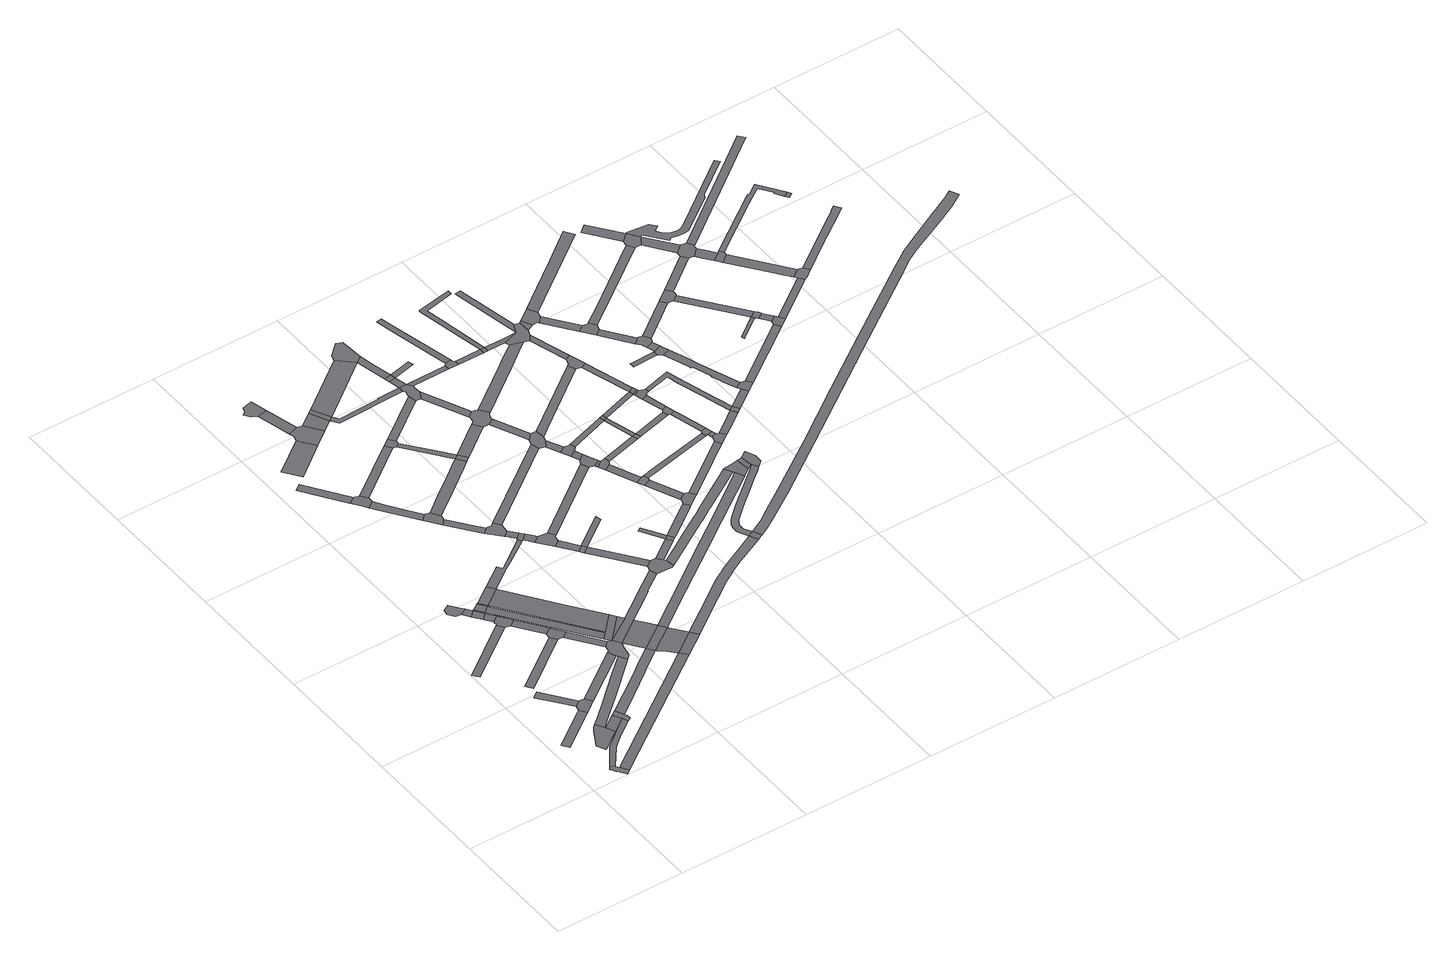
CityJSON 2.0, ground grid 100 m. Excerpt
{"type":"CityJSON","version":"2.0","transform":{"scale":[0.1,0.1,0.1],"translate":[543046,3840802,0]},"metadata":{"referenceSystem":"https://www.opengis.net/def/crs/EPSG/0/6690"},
"CityObjects":{
"road1":{"type":"Road","geometry":[{"type":"MultiSurface","lod":"1","boundaries":[[[0,1,2,3,4,5,6,7]]]}]},
"road2":{"type":"Road","attributes":{"RoadStructureAttribute.sectionType":"1"},"geometry":[{"type":"MultiSurface","lod":"1","boundaries":[[[8,9,10,11,12,13,14]]]}]},
"road3":{"type":"Road","geometry":[{"type":"MultiSurface","lod":"1","boundaries":[[[15,16,17,18,19,20,21,22,23,24,25,26,27]]]}]},
"road4":{"type":"Road","attributes":{"RoadStructureAttribute.sectionType":"1"},"geometry":[{"type":"MultiSurface","lod":"1","boundaries":[[[28,29,0,7,30,31,32,33]]]}]},
"road5":{"type":"Road","attributes":{"RoadStructureAttribute.sectionType":"1"},"geometry":[{"type":"MultiSurface","lod":"1","boundaries":[[[34,35,36,37,38]]]}]},
"road6":{"type":"Road","attributes":{"RoadStructureAttribute.sectionType":"1"},"geometry":[{"type":"MultiSurface","lod":"1","boundaries":[[[39,24,23,28]]]}]},
"road7":{"type":"Road","geometry":[{"type":"MultiSurface","lod":"1","boundaries":[[[40,41,38,37,8,14,42,43,44,45]]]}]},
"road8":{"type":"Road","attributes":{"RoadStructureAttribute.sectionType":"1"},"geometry":[{"type":"MultiSurface","lod":"1","boundaries":[[[46,47,48,49]]]}]},
"road9":{"type":"Road","geometry":[{"type":"MultiSurface","lod":"1","boundaries":[[[50,39,28,33,51,52,53]]]}]},
"road10":{"type":"Road","attributes":{"RoadStructureAttribute.sectionType":"1"},"geometry":[{"type":"MultiSurface","lod":"1","boundaries":[[[54,55,56,57]]]}]},
"road11":{"type":"Road","attributes":{"RoadStructureAttribute.sectionType":"1"},"geometry":[{"type":"MultiSurface","lod":"1","boundaries":[[[58,59,60,61,62,15,27,63,64,65,66]]]}]},
"road12":{"type":"Road","geometry":[{"type":"MultiSurface","lod":"1","boundaries":[[[67,68,69,70,71,72,73,74,75,76]]]}]},
"road13":{"type":"Road","attributes":{"RoadStructureAttribute.sectionType":"1"},"geometry":[{"type":"MultiSurface","lod":"1","boundaries":[[[77,6,5,78,79,80]]]}]},
"road14":{"type":"Road","attributes":{"RoadStructureAttribute.sectionType":"1"},"geometry":[{"type":"MultiSurface","lod":"1","boundaries":[[[81,76,75,82,83]]]}]},
"road15":{"type":"Road","geometry":[{"type":"MultiSurface","lod":"1","boundaries":[[[83,82,84,85,86]]]}]},
"road16":{"type":"Road","attributes":{"RoadStructureAttribute.sectionType":"1"},"geometry":[{"type":"MultiSurface","lod":"1","boundaries":[[[87,45,44,88]]]}]},
"road17":{"type":"Road","attributes":{"RoadStructureAttribute.sectionType":"1"},"geometry":[{"type":"MultiSurface","lod":"1","boundaries":[[[89,86,85,90,91]]]}]},
"road18":{"type":"Road","attributes":{"RoadStructureAttribute.sectionType":"1"},"geometry":[{"type":"MultiSurface","lod":"1","boundaries":[[[92,93,94,83,86,95]]]}]},
"road19":{"type":"Road","geometry":[{"type":"MultiSurface","lod":"1","boundaries":[[[91,90,96,97,98,99,46,49,100,101]]]}]},
"road20":{"type":"Road","geometry":[{"type":"MultiSurface","lod":"1","boundaries":[[[102,92,95,103]]]}]},
"road21":{"type":"Road","attributes":{"RoadStructureAttribute.sectionType":"1"},"geometry":[{"type":"MultiSurface","lod":"1","boundaries":[[[104,105,102,103,106,107]]]}]},
"road22":{"type":"Road","attributes":{"RoadStructureAttribute.sectionType":"1"},"geometry":[{"type":"MultiSurface","lod":"1","boundaries":[[[101,100,108,109]]]}]},
"road23":{"type":"Road","attributes":{"RoadStructureAttribute.sectionType":"1"},"geometry":[{"type":"MultiSurface","lod":"1","boundaries":[[[110,111,112,113,114,50,53,115,116,117,118]]]}]},
"road24":{"type":"Road","geometry":[{"type":"MultiSurface","lod":"1","boundaries":[[[109,108,54,57,119,120,121,122]]]}]},
"road25":{"type":"Road","geometry":[{"type":"MultiSurface","lod":"1","boundaries":[[[123,104,107,124]]]}]},
"road26":{"type":"Road","attributes":{"function":"1","RoadStructureAttribute.sectionType":"7"},"geometry":[{"type":"MultiSurface","lod":"1","boundaries":[[[125,126,127,103,95,128,129,130,131]]]}]},
"road27":{"type":"Road","attributes":{"RoadStructureAttribute.sectionType":"1"},"geometry":[{"type":"MultiSurface","lod":"1","boundaries":[[[122,121,132,133]]]}]},
"road28":{"type":"Road","geometry":[{"type":"MultiSurface","lod":"1","boundaries":[[[134,133,132,135,87,88,136,58,66,137,138,139,140,141,142,143,144]]]}]},
"road29":{"type":"Road","attributes":{"function":"1","RoadStructureAttribute.sectionType":"7"},"geometry":[{"type":"MultiSurface","lod":"1","boundaries":[[[145,146,147,148,124,107,149,150]]]}]},
"road30":{"type":"Road","attributes":{"RoadStructureAttribute.sectionType":"1"},"geometry":[{"type":"MultiSurface","lod":"1","boundaries":[[[151,152,153,154]]]}]},
"road31":{"type":"Road","geometry":[{"type":"MultiSurface","lod":"1","boundaries":[[[155,156,154,153,157,158,159,160,161,162,163,164]]]}]},
"road32":{"type":"Road","geometry":[{"type":"MultiSurface","lod":"1","boundaries":[[[165,150,149,131,130,166,167,144,168]]]}]},
"road33":{"type":"Road","geometry":[{"type":"MultiSurface","lod":"1","boundaries":[[[169,168,144,170]]]}]},
"road34":{"type":"Road","attributes":{"RoadStructureAttribute.sectionType":"1"},"geometry":[{"type":"MultiSurface","lod":"1","boundaries":[[[171,172,173,160,159,174,175,176]]]}]},
"road35":{"type":"Road","attributes":{"RoadStructureAttribute.sectionType":"1"},"geometry":[{"type":"MultiSurface","lod":"1","boundaries":[[[177,178,179,180]]]}]},
"road36":{"type":"Road","attributes":{"RoadStructureAttribute.sectionType":"1"},"geometry":[{"type":"MultiSurface","lod":"1","boundaries":[[[181,182,183,123,124,184,185,186,187]]]}]},
"road37":{"type":"Road","attributes":{"function":"1","RoadStructureAttribute.sectionType":"7"},"geometry":[{"type":"MultiSurface","lod":"1","boundaries":[[[188,189,190,191,143,192,193,194,110,195]]]}]},
"road38":{"type":"Road","geometry":[{"type":"MultiSurface","lod":"1","boundaries":[[[195,110,118,196]]]}]},
"road39":{"type":"Road","geometry":[{"type":"MultiSurface","lod":"1","boundaries":[[[197,198,176,175,199,200,201,202,203,204]]]}]},
"road40":{"type":"Road","attributes":{"function":"1","RoadStructureAttribute.sectionType":"7"},"geometry":[{"type":"MultiSurface","lod":"1","boundaries":[[[205,206,207,208,196,118,209,210,211,212,213,77,214]]]}]},
"road41":{"type":"Road","geometry":[{"type":"MultiSurface","lod":"1","boundaries":[[[214,77,80,215]]]}]},
"road42":{"type":"Road","attributes":{"RoadStructureAttribute.sectionType":"1"},"geometry":[{"type":"MultiSurface","lod":"1","boundaries":[[[216,201,200,217,218,219]]]}]},
"road43":{"type":"Road","geometry":[{"type":"MultiSurface","lod":"1","boundaries":[[[220,221,222,223,224,225,226]]]}]},
"road44":{"type":"Road","attributes":{"RoadStructureAttribute.sectionType":"1"},"geometry":[{"type":"MultiSurface","lod":"1","boundaries":[[[227,228,229,230,231,170,144,143,191,232,233,234,235,236,237,238]]]}]},
"road45":{"type":"Road","attributes":{"RoadStructureAttribute.sectionType":"1"},"geometry":[{"type":"MultiSurface","lod":"1","boundaries":[[[226,225,239,240]]]}]},
"road46":{"type":"Road","attributes":{"RoadStructureAttribute.sectionType":"1"},"geometry":[{"type":"MultiSurface","lod":"1","boundaries":[[[241,164,163,242,243,244]]]}]},
"road47":{"type":"Road","geometry":[{"type":"MultiSurface","lod":"1","boundaries":[[[245,246,247,248,219,218,249,250,251]]]}]},
"road48":{"type":"Road","geometry":[{"type":"MultiSurface","lod":"1","boundaries":[[[240,239,252,177,180,253,254]]]}]},
"road49":{"type":"Road","attributes":{"RoadStructureAttribute.sectionType":"1"},"geometry":[{"type":"MultiSurface","lod":"1","boundaries":[[[250,249,255,256,257]]]}]},
"road50":{"type":"Road","geometry":[{"type":"MultiSurface","lod":"1","boundaries":[[[257,256,181,187,258,259]]]}]},
"road51":{"type":"Road","attributes":{"RoadStructureAttribute.sectionType":"1"},"geometry":[{"type":"MultiSurface","lod":"1","boundaries":[[[260,259,258,261,262,263,264]]]}]},
"road52":{"type":"Road","attributes":{"RoadStructureAttribute.sectionType":"1"},"geometry":[{"type":"MultiSurface","lod":"1","boundaries":[[[265,254,253,266]]]}]},
"road53":{"type":"Road","geometry":[{"type":"MultiSurface","lod":"1","boundaries":[[[264,263,267,268,269,270,271,272,273]]]}]},
"road54":{"type":"Road","attributes":{"RoadStructureAttribute.sectionType":"1"},"geometry":[{"type":"MultiSurface","lod":"1","boundaries":[[[274,275,276,277,278,279,204,203,280,281,282,283,284,285]]]}]},
"road55":{"type":"Road","attributes":{"RoadStructureAttribute.sectionType":"1"},"geometry":[{"type":"MultiSurface","lod":"1","boundaries":[[[268,267,286,287,288]]]}]},
"road56":{"type":"Road","geometry":[{"type":"MultiSurface","lod":"1","boundaries":[[[289,265,266,290]]]}]},
"road57":{"type":"Road","geometry":[{"type":"MultiSurface","lod":"1","boundaries":[[[288,287,291,292]]]}]},
"road58":{"type":"Road","geometry":[{"type":"MultiSurface","lod":"1","boundaries":[[[293,241,244,294,295,296,297,298]]]}]},
"road59":{"type":"Road","attributes":{"RoadStructureAttribute.sectionType":"1"},"geometry":[{"type":"MultiSurface","lod":"1","boundaries":[[[292,291,299,300,301,302,303]]]}]},
"road60":{"type":"Road","attributes":{"RoadStructureAttribute.sectionType":"1"},"geometry":[{"type":"MultiSurface","lod":"1","boundaries":[[[304,296,295,305,306,274,307]]]}]},
"road61":{"type":"Road","attributes":{"RoadStructureAttribute.sectionType":"1"},"geometry":[{"type":"MultiSurface","lod":"1","boundaries":[[[308,309,310,311,288,292]]]}]},
"road62":{"type":"Road","geometry":[{"type":"MultiSurface","lod":"1","boundaries":[[[312,313,303,302,314,315,316,227,238,317,318,319,320,321,322]]]}]},
"road63":{"type":"Road","geometry":[{"type":"MultiSurface","lod":"1","boundaries":[[[307,274,285,323]]]}]},
"road64":{"type":"Road","attributes":{"RoadStructureAttribute.sectionType":"1"},"geometry":[{"type":"MultiSurface","lod":"1","boundaries":[[[324,245,251,325]]]}]},
"road65":{"type":"Road","attributes":{"RoadStructureAttribute.sectionType":"1"},"geometry":[{"type":"MultiSurface","lod":"1","boundaries":[[[326,327,328,290,266,329,330,331,332,333]]]}]},
"road66":{"type":"Road","attributes":{"RoadStructureAttribute.sectionType":"1"},"geometry":[{"type":"MultiSurface","lod":"1","boundaries":[[[334,289,290,335]]]}]},
"road67":{"type":"Road","attributes":{"RoadStructureAttribute.sectionType":"1"},"geometry":[{"type":"MultiSurface","lod":"1","boundaries":[[[336,293,298,337]]]}]},
"road68":{"type":"Road","attributes":{"RoadStructureAttribute.sectionType":"1"},"geometry":[{"type":"MultiSurface","lod":"1","boundaries":[[[338,339,340,341,342,343,344,345,214,215,346,347,348,349,350,351,352,353]]]}]},
"road69":{"type":"Road","attributes":{"RoadStructureAttribute.sectionType":"1"},"geometry":[{"type":"MultiSurface","lod":"1","boundaries":[[[354,273,272,355]]]}]},
"road70":{"type":"Road","attributes":{"RoadStructureAttribute.sectionType":"1"},"geometry":[{"type":"MultiSurface","lod":"1","boundaries":[[[356,357,322,321,358]]]}]},
"road71":{"type":"Road","attributes":{"RoadStructureAttribute.sectionType":"1"},"geometry":[{"type":"MultiSurface","lod":"1","boundaries":[[[359,307,323,360]]]}]},
"road72":{"type":"Road","geometry":[{"type":"MultiSurface","lod":"1","boundaries":[[[361,362,363,356,364]]]}]},
"road73":{"type":"Road","geometry":[{"type":"MultiSurface","lod":"1","boundaries":[[[364,356,358,365]]]}]},
"road74":{"type":"Road","attributes":{"RoadStructureAttribute.sectionType":"1"},"geometry":[{"type":"MultiSurface","lod":"1","boundaries":[[[366,367,368,369,370,371,372,195,196,373,374,375,376,377,378,379]]]}]},
"road75":{"type":"Road","geometry":[{"type":"MultiSurface","lod":"1","boundaries":[[[380,333,332,381,382,383,384,336,337,385,386,387,388,389,390]]]}]},
"road76":{"type":"Road","geometry":[{"type":"MultiSurface","lod":"1","boundaries":[[[391,392,393,334,335,394,395]]]}]},
"road77":{"type":"Road","geometry":[{"type":"MultiSurface","lod":"1","boundaries":[[[396,397,333,380]]]}]},
"road78":{"type":"Road","geometry":[{"type":"MultiSurface","lod":"1","boundaries":[[[398,399,397,396]]]}]},
"road79":{"type":"Road","attributes":{"RoadStructureAttribute.sectionType":"1"},"geometry":[{"type":"MultiSurface","lod":"1","boundaries":[[[400,401,394,335,402,399,398]]]}]},
"road80":{"type":"Road","attributes":{"RoadStructureAttribute.sectionType":"1"},"geometry":[{"type":"MultiSurface","lod":"1","boundaries":[[[388,387,403,404]]]}]},
"road81":{"type":"Road","geometry":[{"type":"MultiSurface","lod":"1","boundaries":[[[405,406,404,403,407,408,409,359,360,410,411,412,413,414,415,416,417]]]}]},
"road82":{"type":"Road","attributes":{"RoadStructureAttribute.sectionType":"1"},"geometry":[{"type":"MultiSurface","lod":"1","boundaries":[[[418,419,420,421,364,365,422,423,424]]]}]},
"road83":{"type":"Road","attributes":{"RoadStructureAttribute.sectionType":"1"},"geometry":[{"type":"MultiSurface","lod":"1","boundaries":[[[412,411,425,426,427]]]}]},
"road84":{"type":"Road","geometry":[{"type":"MultiSurface","lod":"1","boundaries":[[[428,429,427,426,430,431,324,325,432,433,434,435]]]}]},
"road85":{"type":"Road","geometry":[{"type":"MultiSurface","lod":"1","boundaries":[[[436,437,398,396]]]}]},
"road86":{"type":"Road","attributes":{"RoadStructureAttribute.sectionType":"1"},"geometry":[{"type":"MultiSurface","lod":"1","boundaries":[[[433,432,438,439]]]}]},
"road87":{"type":"Road","attributes":{"RoadStructureAttribute.sectionType":"1"},"geometry":[{"type":"MultiSurface","lod":"1","boundaries":[[[440,441,442,443]]]}]},
"road88":{"type":"Road","geometry":[{"type":"MultiSurface","lod":"1","boundaries":[[[444,439,438,441,440,445,446]]]}]},
"road89":{"type":"Road","geometry":[{"type":"MultiSurface","lod":"1","boundaries":[[[443,442,354,355,447,448,449,450]]]}]},
"road90":{"type":"Road","attributes":{"RoadStructureAttribute.sectionType":"1"},"geometry":[{"type":"MultiSurface","lod":"1","boundaries":[[[451,452,380,390,453,454]]]}]},
"road91":{"type":"Road","attributes":{"RoadStructureAttribute.sectionType":"1"},"geometry":[{"type":"MultiSurface","lod":"1","boundaries":[[[455,456,457,458,459,460,320,319,461,462,463,464,465,466]]]}]},
"road92":{"type":"Road","attributes":{"RoadStructureAttribute.sectionType":"1"},"geometry":[{"type":"MultiSurface","lod":"1","boundaries":[[[450,449,467,468]]]}]},
"road93":{"type":"Road","attributes":{"RoadStructureAttribute.sectionType":"1"},"geometry":[{"type":"MultiSurface","lod":"1","boundaries":[[[469,468,467,470,471,472]]]}]},
"road94":{"type":"Road","attributes":{"RoadStructureAttribute.sectionType":"1"},"geometry":[{"type":"MultiSurface","lod":"1","boundaries":[[[471,470,473,474,475,476]]]}]},
"road95":{"type":"Road","geometry":[{"type":"MultiSurface","lod":"1","boundaries":[[[477,476,475,478,479,480,481]]]}]},
"road96":{"type":"Road","attributes":{"RoadStructureAttribute.sectionType":"1"},"geometry":[{"type":"MultiSurface","lod":"1","boundaries":[[[479,478,482,483]]]}]},
"road97":{"type":"Road","geometry":[{"type":"MultiSurface","lod":"1","boundaries":[[[484,338,353,485,486]]]}]},
"road98":{"type":"Road","geometry":[{"type":"MultiSurface","lod":"1","boundaries":[[[487,488,483,482,489,418,424,490,491,492,493]]]}]},
"road99":{"type":"Road","geometry":[{"type":"MultiSurface","lod":"1","boundaries":[[[494,495,496,497,454,453,498,499]]]}]},
"road100":{"type":"Road","attributes":{"RoadStructureAttribute.sectionType":"1"},"geometry":[{"type":"MultiSurface","lod":"1","boundaries":[[[500,446,445,501]]]}]},
"road101":{"type":"Road","attributes":{"RoadStructureAttribute.sectionType":"1"},"geometry":[{"type":"MultiSurface","lod":"1","boundaries":[[[502,503,469,472,504]]]}]},
"road102":{"type":"Road","attributes":{"RoadStructureAttribute.sectionType":"1"},"geometry":[{"type":"MultiSurface","lod":"1","boundaries":[[[505,506,507,508,496,495]]]}]},
"road103":{"type":"Road","attributes":{"RoadStructureAttribute.sectionType":"1"},"geometry":[{"type":"MultiSurface","lod":"1","boundaries":[[[509,510,511,512,513,417,416,514,515,516,517]]]}]},
"road104":{"type":"Road","attributes":{"RoadStructureAttribute.sectionType":"1"},"geometry":[{"type":"MultiSurface","lod":"1","boundaries":[[[499,498,518,519]]]}]},
"road105":{"type":"Road","attributes":{"RoadStructureAttribute.sectionType":"1"},"geometry":[{"type":"MultiSurface","lod":"1","boundaries":[[[520,521,522,523,524,525,526,527,528,529,530,531,532,533,534,535,536,537,338,484,538,539,540,541,542,543,544,545,546,547,548,549,550,551,552,553,554,555]]]}]},
"road106":{"type":"Road","attributes":{"RoadStructureAttribute.sectionType":"1"},"geometry":[{"type":"MultiSurface","lod":"1","boundaries":[[[556,435,434,557,558,559]]]}]},
"road107":{"type":"Road","geometry":[{"type":"MultiSurface","lod":"1","boundaries":[[[560,502,504,561]]]}]},
"road108":{"type":"Road","attributes":{"RoadStructureAttribute.sectionType":"1"},"geometry":[{"type":"MultiSurface","lod":"1","boundaries":[[[562,563,564,477,481,565,566,567]]]}]},
"road109":{"type":"Road","attributes":{"RoadStructureAttribute.sectionType":"1"},"geometry":[{"type":"MultiSurface","lod":"1","boundaries":[[[568,569,501,570,502,560]]]}]},
"road110":{"type":"Road","geometry":[{"type":"MultiSurface","lod":"1","boundaries":[[[571,500,501,569]]]}]},
"road111":{"type":"Road","attributes":{"RoadStructureAttribute.sectionType":"1"},"geometry":[{"type":"MultiSurface","lod":"1","boundaries":[[[572,573,493,492,574,575,576]]]}]},
"road112":{"type":"Road","geometry":[{"type":"MultiSurface","lod":"1","boundaries":[[[519,518,577,578]]]}]},
"road113":{"type":"Road","geometry":[{"type":"MultiSurface","lod":"1","boundaries":[[[579,580,581,455,466,582,366,379,583]]]}]},
"road114":{"type":"Road","attributes":{"RoadStructureAttribute.sectionType":"1"},"geometry":[{"type":"MultiSurface","lod":"1","boundaries":[[[584,560,561,585]]]}]},
"road115":{"type":"Road","attributes":{"RoadStructureAttribute.sectionType":"1"},"geometry":[{"type":"MultiSurface","lod":"1","boundaries":[[[586,587,588,589,519,578,590,591,592]]]}]},
"road116":{"type":"Road","attributes":{"RoadStructureAttribute.sectionType":"1"},"geometry":[{"type":"MultiSurface","lod":"1","boundaries":[[[593,571,569,594,595]]]}]},
"road117":{"type":"Road","attributes":{"RoadStructureAttribute.sectionType":"1"},"geometry":[{"type":"MultiSurface","lod":"1","boundaries":[[[596,597,578,577,598,599]]]}]},
"road118":{"type":"Road","attributes":{"RoadStructureAttribute.sectionType":"1"},"geometry":[{"type":"MultiSurface","lod":"1","boundaries":[[[600,601,602,579,583,603]]]}]},
"road119":{"type":"Road","geometry":[{"type":"MultiSurface","lod":"1","boundaries":[[[604,600,603,520,555,605,606]]]}]},
"road120":{"type":"Road","geometry":[{"type":"MultiSurface","lod":"1","boundaries":[[[607,608,599,598,509,517,609,610,611,612,613]]]}]},
"road121":{"type":"Road","geometry":[{"type":"MultiSurface","lod":"1","boundaries":[[[614,615,616,562,567,617,618]]]}]},
"road122":{"type":"Road","attributes":{"RoadStructureAttribute.sectionType":"1"},"geometry":[{"type":"MultiSurface","lod":"1","boundaries":[[[618,617,619,620]]]}]},
"road123":{"type":"Road","geometry":[{"type":"MultiSurface","lod":"1","boundaries":[[[621,622,623,584,585,624,625]]]}]},
"road124":{"type":"Road","geometry":[{"type":"MultiSurface","lod":"1","boundaries":[[[626,627,628,629,630,631,632,556,559,633,634]]]}]},
"road125":{"type":"Road","geometry":[{"type":"MultiSurface","lod":"1","boundaries":[[[620,619,635,572,576,636,637]]]}]},
"road126":{"type":"Road","attributes":{"RoadStructureAttribute.sectionType":"1"},"geometry":[{"type":"MultiSurface","lod":"1","boundaries":[[[638,625,624,639,615,614]]]}]},
"road127":{"type":"Road","attributes":{"RoadStructureAttribute.sectionType":"1"},"geometry":[{"type":"MultiSurface","lod":"1","boundaries":[[[640,641,623,622]]]}]},
"road128":{"type":"Road","attributes":{"RoadStructureAttribute.sectionType":"1"},"geometry":[{"type":"MultiSurface","lod":"1","boundaries":[[[642,595,643,644,645]]]}]},
"road129":{"type":"Road","attributes":{"RoadStructureAttribute.sectionType":"1"},"geometry":[{"type":"MultiSurface","lod":"1","boundaries":[[[646,634,633,647,648,649]]]}]},
"road130":{"type":"Road","geometry":[{"type":"MultiSurface","lod":"1","boundaries":[[[649,648,593,595,642]]]}]},
"road131":{"type":"Road","attributes":{"RoadStructureAttribute.sectionType":"1"},"geometry":[{"type":"MultiSurface","lod":"1","boundaries":[[[650,651,611,610,652,629,628]]]}]},
"road132":{"type":"Road","attributes":{"RoadStructureAttribute.sectionType":"1"},"geometry":[{"type":"MultiSurface","lod":"1","boundaries":[[[653,645,644,641,640,654,655,656,657]]]}]},
"road133":{"type":"Road","attributes":{"RoadStructureAttribute.sectionType":"1"},"geometry":[{"type":"MultiSurface","lod":"1","boundaries":[[[658,659,660,661,662,599,608]]]}]},
"road134":{"type":"Road","attributes":{"RoadStructureAttribute.sectionType":"1"},"geometry":[{"type":"MultiSurface","lod":"1","boundaries":[[[663,613,612,664]]]}]},
"road135":{"type":"Road","attributes":{"RoadStructureAttribute.sectionType":"1"},"geometry":[{"type":"MultiSurface","lod":"1","boundaries":[[[665,666,637,636,667,668]]]}]},
"road136":{"type":"Road","geometry":[{"type":"MultiSurface","lod":"1","boundaries":[[[669,663,664,670,671,672,673,674]]]}]},
"road137":{"type":"Road","attributes":{"RoadStructureAttribute.sectionType":"1"},"geometry":[{"type":"MultiSurface","lod":"1","boundaries":[[[675,676,677,678,679,680,657,656,681,682,683,684,685,686,687]]]}]},
"road138":{"type":"Road","attributes":{"RoadStructureAttribute.sectionType":"1"},"geometry":[{"type":"MultiSurface","lod":"1","boundaries":[[[672,671,688,689]]]}]},
"road139":{"type":"Road","geometry":[{"type":"MultiSurface","lod":"1","boundaries":[[[687,686,665,668,690]]]}]},
"road140":{"type":"Road","geometry":[{"type":"MultiSurface","lod":"1","boundaries":[[[691,692,693,694,695,696]]]}]},
"road141":{"type":"Road","geometry":[{"type":"MultiSurface","lod":"1","boundaries":[[[697,698,699,689,688,700,701,702,703,704,705]]]}]},
"road142":{"type":"Road","attributes":{"RoadStructureAttribute.sectionType":"1"},"geometry":[{"type":"MultiSurface","lod":"1","boundaries":[[[706,701,700,707,708,709]]]}]},
"road143":{"type":"Road","attributes":{"RoadStructureAttribute.sectionType":"1"},"geometry":[{"type":"MultiSurface","lod":"1","boundaries":[[[710,687,690,711]]]}]},
"road144":{"type":"Road","geometry":[{"type":"MultiSurface","lod":"1","boundaries":[[[712,713,691,696,714,715]]]}]},
"road145":{"type":"Road","attributes":{"RoadStructureAttribute.sectionType":"1"},"geometry":[{"type":"MultiSurface","lod":"1","boundaries":[[[716,717,713,712]]]}]},
"road146":{"type":"Road","geometry":[{"type":"MultiSurface","lod":"1","boundaries":[[[718,719,709,708,720,717,716,721,722]]]}]},
"road147":{"type":"Road","attributes":{"RoadStructureAttribute.sectionType":"1"},"geometry":[{"type":"MultiSurface","lod":"1","boundaries":[[[723,724,725,726,715,714,727,728,729,730,731,732,733,734,735,736]]]}]},
"road148":{"type":"Road","geometry":[{"type":"MultiSurface","lod":"1","boundaries":[[[736,735,710,711,737,738]]]}]},
"road149":{"type":"Road","attributes":{"RoadStructureAttribute.sectionType":"1"},"geometry":[{"type":"MultiSurface","lod":"1","boundaries":[[[739,740,741,742,669,674,743,744]]]}]},
"road150":{"type":"Road","attributes":{"RoadStructureAttribute.sectionType":"1"},"geometry":[{"type":"MultiSurface","lod":"1","boundaries":[[[745,722,721,746]]]}]},
"road151":{"type":"Road","attributes":{"RoadStructureAttribute.sectionType":"1"},"geometry":[{"type":"MultiSurface","lod":"1","boundaries":[[[747,748,705,704,749,750]]]}]},
"road152":{"type":"Road","attributes":{"RoadStructureAttribute.sectionType":"1"},"geometry":[{"type":"MultiSurface","lod":"1","boundaries":[[[751,738,737,752]]]}]},
"road153":{"type":"Road","geometry":[{"type":"MultiSurface","lod":"1","boundaries":[[[753,745,746,754,755,756,757,758]]]}]},
"road154":{"type":"Road","geometry":[{"type":"MultiSurface","lod":"1","boundaries":[[[759,760,761,762,763,764]]]}]},
"road155":{"type":"Road","attributes":{"RoadStructureAttribute.sectionType":"1"},"geometry":[{"type":"MultiSurface","lod":"1","boundaries":[[[755,754,765,766,759,767]]]}]},
"road156":{"type":"Road","attributes":{"RoadStructureAttribute.sectionType":"1"},"geometry":[{"type":"MultiSurface","lod":"1","boundaries":[[[768,753,758,769]]]}]},
"road157":{"type":"Road","geometry":[{"type":"MultiSurface","lod":"1","boundaries":[[[770,771,772,767,759,764,773,774]]]}]},
"road158":{"type":"Road","attributes":{"RoadStructureAttribute.sectionType":"1"},"geometry":[{"type":"MultiSurface","lod":"1","boundaries":[[[774,773,775,776,777,778]]]}]},
"road159":{"type":"Road","attributes":{"RoadStructureAttribute.sectionType":"1"},"geometry":[{"type":"MultiSurface","lod":"1","boundaries":[[[779,780,781,782]]]}]},
"road160":{"type":"Road","attributes":{"RoadStructureAttribute.sectionType":"1"},"geometry":[{"type":"MultiSurface","lod":"1","boundaries":[[[783,784,785,786,787,788,789,790,791,792,793,794,795,796,484,486,797,798,799,800,801,802,803,804,805,806,807,808,809,810,811]]]}]},
"road161":{"type":"Road","geometry":[{"type":"MultiSurface","lod":"1","boundaries":[[[778,777,751,752,812,813]]]}]},
"road162":{"type":"Road","geometry":[{"type":"MultiSurface","lod":"1","boundaries":[[[782,781,814,747,750,815,816]]]}]},
"road163":{"type":"Road","attributes":{"RoadStructureAttribute.sectionType":"1"},"geometry":[{"type":"MultiSurface","lod":"1","boundaries":[[[816,815,817,818]]]}]},
"road164":{"type":"Road","geometry":[{"type":"MultiSurface","lod":"1","boundaries":[[[819,818,817,820,821,768,769,822,823,824,825,826,827]]]}]},
"road165":{"type":"Road","attributes":{"RoadStructureAttribute.sectionType":"1"},"geometry":[{"type":"MultiSurface","lod":"1","boundaries":[[[828,829,823,822,830,831,832]]]}]},
"road166":{"type":"Road","attributes":{"RoadStructureAttribute.sectionType":"1"},"geometry":[{"type":"MultiSurface","lod":"1","boundaries":[[[833,813,812,834,835]]]}]},
"road167":{"type":"Road","geometry":[{"type":"MultiSurface","lod":"1","boundaries":[[[836,837,832,831,838,839,840,841]]]}]},
"road168":{"type":"Road","attributes":{"RoadStructureAttribute.sectionType":"1"},"geometry":[{"type":"MultiSurface","lod":"1","boundaries":[[[839,838,842,843,844,845]]]}]},
"road169":{"type":"Road","geometry":[{"type":"MultiSurface","lod":"1","boundaries":[[[846,847,845,844,833,835,848,849,850,851,852,853]]]}]},
"road170":{"type":"Road","attributes":{"RoadStructureAttribute.sectionType":"1"},"geometry":[{"type":"MultiSurface","lod":"1","boundaries":[[[854,855,856,857,858,859,860,861,862,863,864,865,866,867,868,869,870,871,872,873,874,875,876,877,878,879,782,816]]]}]},
"road171":{"type":"Road","attributes":{"RoadStructureAttribute.sectionType":"1"},"geometry":[{"type":"MultiSurface","lod":"1","boundaries":[[[880,881,882,883,884,885,886,836,841,887,888,889,890,891,892,893]]]}]},
"road172":{"type":"Road","attributes":{"RoadStructureAttribute.sectionType":"1"},"geometry":[{"type":"MultiSurface","lod":"1","boundaries":[[[894,895,827,826,896]]]}]},
"road173":{"type":"Road","attributes":{"RoadStructureAttribute.sectionType":"1"},"geometry":[{"type":"MultiSurface","lod":"1","boundaries":[[[897,898,899,900,901,902,903,853,852,904,905,906]]]}]},
"road174":{"type":"Road","geometry":[{"type":"MultiSurface","lod":"1","boundaries":[[[893,892,907,908,909,910]]]}]}
},
"vertices":[
[224,135,0],[207,112,0],[233,71,0],[238,64,0],[279,7,0],[313,31,0],[272,88,0],[255,113,0],
[381,707,0],[363,694,0],[222,590,0],[86,490,0],[122,440,0],[400,644,0],[418,657,0],
[386,532,0],[377,525,0],[364,513,0],[342,483,0],[271,352,0],[304,285,0],[412,362,0],[446,388,0],[457,396,0],[425,461,0],[424,465,0],[423,468,0],[422,471,0],
[565,474,0],[337,294,0],[368,263,0],[421,311,0],[478,355,0],[585,432,0],
[260,1013,0],[212,979,0],[307,854,0],[388,746,0],[435,783,0],
[533,539,0],
[464,779,0],[452,780,0],[476,700,0],[477,701,0],[513,727,0],[476,777,0],
[424,1707,0],[8,1396,0],[44,1348,0],[461,1658,0],
[569,565,0],[613,451,0],[613,481,0],[601,500,0],
[642,1409,0],[228,1102,0],[265,1054,0],[676,1360,0],
[902,993,0],[879,973,0],[765,872,0],[565,688,0],[445,583,0],[490,531,0],[660,681,0],[925,922,0],[938,935,0],
[329,1989,0],[281,2054,0],[232,2024,0],[230,2008,0],[228,1997,0],[227,1983,0],[258,1933,0],[273,1931,0],[301,1929,0],[353,1957,0],
[1244,790,0],[331,45,0],[841,413,0],[1295,739,0],
[379,1922,0],[342,1871,0],[384,1915,0],
[369,1834,0],[390,1805,0],[432,1848,0],
[869,1064,0],[893,1005,0],
[449,1824,0],[433,1746,0],[481,1780,0],
[392,1917,0],[390,1916,0],[388,1916,0],[437,1856,0],
[430,1732,0],[429,1728,0],[432,1724,0],[437,1716,0],[501,1649,0],[550,1684,0],
[447,1951,0],[488,1895,0],
[453,1956,0],[450,1954,0],[491,1897,0],[494,1899,0],
[646,1449,0],[696,1481,0],
[1096,954,0],[1095,953,0],[941,838,0],[912,817,0],[700,659,0],[671,551,0],[953,763,0],[981,785,0],[1134,900,0],
[690,1358,0],[700,1357,0],[714,1355,0],[762,1390,0],
[594,2056,0],[633,2001,0],
[953,1251,0],[504,1872,0],[491,1890,0],[905,1216,0],[915,1202,0],[924,1190,0],[965,1234,0],
[888,1115,0],[928,1158,0],
[934,1149,0],[882,1074,0],[898,998,0],[960,954,0],[969,967,0],[972,984,0],[979,1024,0],[984,1039,0],[994,1084,0],[999,1087,0],[957,1145,0],
[894,1638,0],[832,1722,0],[683,1931,0],[637,1995,0],[972,1239,0],[1091,1367,0],
[178,3595,0],[128,3556,0],[343,3249,0],[395,3286,0],
[426,3275,0],[408,3281,0],[373,3207,0],[397,3171,0],[418,3142,0],[470,3179,0],[471,3192,0],[472,3210,0],[473,3223,0],[437,3271,0],
[1116,1333,0],[951,1154,0],[953,1151,0],[1123,1323,0],
[1152,1284,0],[1158,1276,0],
[601,2985,0],[547,3067,0],[529,3094,0],[452,3093,0],[635,2835,0],[674,2876,0],
[412,3960,0],[152,3763,0],[243,3643,0],[503,3840,0],
[1031,2315,0],[791,2141,0],[765,2177,0],[803,2123,0],[863,2163,0],[1010,2263,0],[1048,2291,0],
[1287,1100,0],[1243,1160,0],[1199,1220,0],[1193,1228,0],[1016,1063,0],[1041,1027,0],[1092,959,0],[1291,1094,0],
[1330,1041,0],
[715,2868,0],[687,2874,0],[671,2783,0],[716,2723,0],[752,2761,0],[754,2774,0],[759,2802,0],[716,2868,0],
[1411,932,0],[1356,1005,0],[1337,1032,0],[1334,1036,0],[1138,896,0],[1139,894,0],[1143,890,0],[1193,844,0],[1240,795,0],[1421,918,0],
[1463,861,0],
[882,2590,0],[845,2550,0],[891,2497,0],[932,2533,0],
[395,4445,0],[318,4425,0],[305,4389,0],[278,4372,0],[309,4321,0],[349,4301,0],[427,4321,0],
[1562,1568,0],[1387,1443,0],[1337,1406,0],[1331,1402,0],[1163,1279,0],[1197,1232,0],[1366,1354,0],[1372,1359,0],[1436,1405,0],[1433,1409,0],[1468,1434,0],[1582,1514,0],
[415,4043,0],[492,4063,0],
[854,3581,0],[881,3528,0],[885,3532,0],[889,3534,0],
[995,2547,0],[973,2530,0],[958,2531,0],[945,2532,0],[982,2393,0],[1023,2429,0],[1032,2499,0],
[426,4000,0],[624,3931,0],[532,4053,0],
[1001,2371,0],[1034,2333,0],[1075,2369,0],
[1057,2298,0],[1102,2338,0],
[1129,2307,0],[1085,2265,0],[1093,2256,0],[1110,2232,0],[1159,2268,0],
[636,4131,0],[707,3994,0],
[1194,2120,0],[1243,2157,0],[1245,2170,0],[1246,2183,0],[1248,2198,0],[1266,2211,0],[1230,2258,0],
[1159,3207,0],[1153,3203,0],[1144,3196,0],[1017,3099,0],[1008,3092,0],[892,3003,0],[759,2803,0],[792,2827,0],[795,2829,0],[941,2939,0],[1153,3100,0],[1208,3143,0],
[1233,2067,0],[1290,1990,0],[1339,2027,0],
[667,4155,0],[738,4017,0],
[1314,1958,0],[1363,1994,0],
[911,3624,0],[904,3532,0],[917,3530,0],[946,3551,0],[946,3552,0],[946,3577,0],
[1331,1935,0],[1402,1842,0],[1536,1662,0],[1575,1610,0],[1623,1648,0],
[1099,3353,0],[1059,3340,0],[1068,3329,0],[1193,3233,0],
[1595,2167,0],[1589,2189,0],[1582,2210,0],[1576,2205,0],
[1664,1641,0],[1626,1647,0],[1576,1608,0],[1568,1572,0],[1566,1571,0],[1669,1508,0],[1701,1506,0],[1719,1517,0],[1711,1586,0],[1697,1600,0],[1665,1642,0],
[1242,3168,0],
[1653,3038,0],[1670,2977,0],
[1094,3989,0],[1094,3984,0],[772,3973,0],[747,3941,0],[750,3937,0],[752,3937,0],[1267,3956,0],[1268,3995,0],
[1076,4463,0],[1188,4359,0],
[1269,3890,0],[1282,3827,0],
[2293,1467,0],[2203,1422,0],[2073,1358,0],[1974,1305,0],[1942,1286,0],[1912,1268,0],[1867,1240,0],[1601,1049,0],[1643,992,0],[1905,1183,0],[1949,1209,0],[1977,1226,0],[2008,1244,0],[2105,1296,0],[2234,1359,0],[2325,1406,0],
[1803,2691,0],[1827,2634,0],
[1829,1764,0],[1830,1763,0],[1861,1719,0],
[1446,3424,0],[1494,3361,0],
[1757,1949,0],[1742,1939,0],[1727,1929,0],[1857,1782,0],
[1888,1739,0],
[2581,2037,0],[2552,2016,0],[2192,1750,0],[2108,1688,0],[2008,1614,0],[1474,1226,0],[1472,1225,0],[1511,1172,0],[1515,1174,0],[2133,1620,0],[2149,1632,0],[2233,1693,0],[2596,1956,0],[2614,1970,0],
[1327,3997,0],[1276,3949,0],[1283,3943,0],[1278,3924,0],[1273,3907,0],[1298,3826,0],[1312,3825,0],[1324,3823,0],[1357,3892,0],[1351,3938,0],[1356,3959,0],
[1189,4594,0],[1182,4596,0],[1090,4512,0],[1238,4397,0],[1228,4579,0],
[1306,4092,0],[1250,4080,0],
[1296,4134,0],[1240,4122,0],
[1262,4286,0],[1241,4384,0],[1212,4252,0],
[1474,3497,0],[1523,3530,0],
[1543,3524,0],[1537,3526,0],[1479,3488,0],[1477,3473,0],[1473,3445,0],[1525,3359,0],[1537,3359,0],[1587,3391,0],[1583,3398,0],[1586,3406,0],[1598,3439,0],[1615,3452,0],[1566,3517,0],
[2125,1979,0],[2110,1968,0],[1869,1792,0],[1860,1784,0],[1902,1749,0],[2141,1925,0],[2156,1937,0],
[1656,3105,0],[1665,3082,0],[1709,3128,0],
[1740,3123,0],[1722,3126,0],[1661,3067,0],[1657,3055,0],[1715,2963,0],[1751,3017,0],[1759,3049,0],[1752,3122,0],
[1476,4131,0],[1466,4173,0],
[1761,2861,0],[1810,2894,0],
[1846,2818,0],[1796,2785,0],[1821,2728,0],[1871,2761,0],
[1845,2885,0],[1871,2850,0],[1862,2890,0],
[1839,2631,0],[1855,2626,0],[1868,2622,0],[1920,2654,0],
[1355,3997,0],[1344,3997,0],[1641,3959,0],[1641,3997,0],
[2540,2107,0],[2194,1887,0],[2121,1840,0],[2110,1834,0],[1932,1723,0],[1830,1660,0],[2109,1758,0],[2143,1779,0],[2228,1833,0],[2246,1844,0],[2449,1968,0],[2573,2047,0],
[1877,2603,0],[1927,2636,0],
[1966,2646,0],[1902,2546,0],[1952,2578,0],[1973,2604,0],
[1932,2480,0],[1940,2462,0],[2000,2329,0],[2052,2353,0],
[2070,2357,0],[2024,2274,0],[2079,2299,0],[2086,2316,0],[2086,2319,0],
[2135,2027,0],[2185,2061,0],
[2337,1491,0],[2351,1419,0],[2369,1428,0],
[2203,2054,0],[2198,2056,0],[2139,2018,0],[2195,1966,0],[2216,1981,0],[2250,2005,0],[2218,2048,0],
[1707,4013,0],[1704,4026,0],[1657,4015,0],[1642,3998,0],[1720,3959,0],[1720,3998,0],
[2169,2990,0],[2180,2951,0],
[2242,2716,0],[2238,2715,0],[2252,2675,0],
[1593,4514,0],[1569,4622,0],[1525,4612,0],[1553,4486,0],
[2107,3924,0],[2072,3898,0],[2067,3894,0],[1964,3816,0],[1937,3797,0],[1986,3733,0],[2115,3831,0],[2167,3870,0],[2197,3893,0],
[1922,3959,0],[1922,3998,0],
[2717,2037,0],[2680,2003,0],[2612,1946,0],[2555,1900,0],[2479,1835,0],[2428,1793,0],[2377,1749,0],[2339,1715,0],[2308,1685,0],[2291,1668,0],[2273,1643,0],[2264,1628,0],[2256,1610,0],[2254,1594,0],[2251,1575,0],[2252,1559,0],[2255,1542,0],[2261,1526,0],[2307,1547,0],[2304,1555,0],[2302,1565,0],[2302,1573,0],[2303,1587,0],[2305,1595,0],[2309,1605,0],[2315,1616,0],[2329,1635,0],[2343,1649,0],[2373,1678,0],[2410,1711,0],[2460,1755,0],[2511,1797,0],[2587,1861,0],[2643,1908,0],[2713,1965,0],[2744,1993,0],
[2296,3532,0],[1826,3099,0],[1834,3107,0],[2324,3479,0],
[2272,2724,0],[2283,2683,0],
[2627,2476,0],[2120,2367,0],[2117,2367,0],[2125,2327,0],[2473,2406,0],[2643,2444,0],
[2208,2954,0],[2206,2962,0],[2180,2947,0],
[2200,3000,0],
[2649,2363,0],[2454,2220,0],[2485,2176,0],[2559,2232,0],[2680,2319,0],
[1955,3959,0],[1955,3997,0],
[2663,2123,0],[2616,2117,0],[2561,2110,0],[2580,2039,0],[2674,2013,0],
[2538,2797,0],[2554,2752,0],
[2088,4594,0],[1827,4544,0],[1816,4542,0],[1818,4531,0],[1889,4357,0],[1859,4512,0],[2086,4557,0],
[2478,3091,0],[2212,2964,0],[2485,3054,0],
[2165,3998,0],[2090,3997,0],[2090,3959,0],[2212,3998,0],
[2700,2128,0],[2698,2128,0],[2680,2126,0],[2713,2041,0],
[2754,2167,0],[2784,2030,0],[2789,2096,0],
[2278,4063,0],[2244,4074,0],[2230,3884,0],[2238,3882,0],[2272,3930,0],[2289,3970,0],[2285,4061,0],
[2681,2507,0],[2638,2495,0],[2629,2479,0],[2652,2446,0],[2694,2457,0],
[2660,2412,0],[2703,2423,0],
[2597,2807,0],[2591,2829,0],[2552,2814,0],[2570,2748,0],[2609,2763,0],
[2400,3508,0],[2390,3541,0],[2369,3610,0],[2328,3592,0],[2315,3547,0],[2310,3543,0],[2307,3541,0],[2364,3468,0],[2406,3487,0],
[2664,2396,0],[2757,2374,0],[2726,2417,0],
[2614,2746,0],[2574,2733,0],
[2549,2994,0],[2507,2976,0],
[2533,3075,0],[2485,3053,0],[2488,3043,0],[2536,3063,0],
[2516,3124,0],[2473,3113,0],[2482,3092,0],[2521,3114,0],
[2285,3889,0],[2277,3913,0],[2240,3876,0],
[2554,3056,0],[2559,3012,0],[2567,3014,0],[2583,3018,0],[2578,3047,0],
[2244,4078,0],[2151,4547,0],[2107,4541,0],[2198,4069,0],[2209,4012,0],
[2302,4074,0],[2342,3996,0],
[2912,2554,0],[2797,2469,0],[2797,2403,0],[2944,2511,0],
[2405,4151,0],[2383,4000,0],[2391,3990,0],[2432,4036,0],[2433,4037,0],[2442,4079,0],
[2880,2805,0],[2819,3019,0],[2799,3093,0],[2795,3105,0],[2790,3104,0],[2787,3103,0],[2766,3064,0],[2777,3020,0],[2780,3009,0],[2792,2964,0],[2842,2794,0],[2910,2562,0],[2945,2579,0],
[2556,3769,0],[2605,3805,0],
[2977,2535,0],
[2838,3320,0],[2644,3313,0],[2643,3313,0],[2645,3293,0],[2646,3273,0],[2839,3280,0],
[2644,3795,0],[2632,3798,0],[2620,3801,0],[2627,3674,0],[2675,3710,0],[2678,3721,0],[2684,3736,0],[2689,3752,0],[2653,3801,0],
[2786,3559,0],[2651,3641,0],[2787,3455,0],[2831,3497,0],
[3093,2687,0],[3125,2643,0],
[2907,3341,0],[2849,3320,0],[2872,3257,0],[2930,3278,0],
[2885,3401,0],[2827,3380,0],
[2858,3492,0],[2845,3494,0],[2812,3420,0],[2902,3438,0],[2871,3490,0],
[3118,2770,0],[3007,3067,0],[2989,3113,0],[2988,3119,0],[2923,3118,0],[2926,3113,0],[2938,3077,0],[2948,3048,0],[2959,3051,0],[3011,2903,0],[3005,2901,0],[3053,2769,0],[3077,2720,0],[3128,2745,0],
[3195,2694,0],[3163,2739,0],
[3044,4635,0],[2802,4451,0],[2777,4432,0],[2578,4282,0],[2778,4332,0],[3090,4568,0],
[3157,3709,0],[3194,3661,0],
[3303,4286,0],[2782,3894,0],[2783,3819,0],[3340,4236,0],
[3639,3085,0],[3669,3040,0],
[3252,3781,0],[3235,3655,0],[3284,3691,0],[3286,3704,0],[3288,3720,0],[3290,3733,0],
[3560,3232,0],[3393,3105,0],[3398,3094,0],[3403,3083,0],[3405,3084,0],[3576,3211,0],
[3436,3393,0],[3556,3237,0],[3607,3268,0],
[3528,3993,0],[3566,3946,0],
[3639,3226,0],[3624,3247,0],[3616,3255,0],[3592,3191,0],[3634,3223,0],
[3613,3163,0],[3642,3125,0],[3646,3119,0],[3688,3151,0],
[3196,4611,0],[3134,4561,0],[3310,4329,0],[3368,4382,0],
[5344,3499,0],[5287,3462,0],[5140,3386,0],[4859,3242,0],[4760,3188,0],[4607,3082,0],[4031,2674,0],[3576,2348,0],[3134,2028,0],[2720,1737,0],[2494,1583,0],[2450,1553,0],[2415,1532,0],[2373,1509,0],[2406,1447,0],[2450,1471,0],[2487,1494,0],[2533,1525,0],[2760,1679,0],[3175,1971,0],[3617,2291,0],[4071,2617,0],[4647,3024,0],[4739,3092,0],[4839,3150,0],[5090,3271,0],[5259,3356,0],[5345,3410,0],[5378,3433,0],
[3735,3088,0],[3704,3129,0],
[3303,4288,0],[3382,4231,0],[3429,4300,0],
[3532,4032,0],[3593,4083,0],
[3627,4076,0],[3530,4019,0],[3528,3994,0],[3603,3937,0],[3660,3996,0],[3661,4006,0],[3662,4019,0],[3668,4023,0],[3637,4074,0],
[3720,3914,0],[3713,3924,0],[3650,3876,0],[3686,3828,0],[3749,3876,0],
[4033,3371,0],[3787,3126,0],[4065,3328,0],
[3767,3889,0],[3758,3883,0],[3722,3781,0],[3785,3830,0],[3787,3858,0],[3788,3861,0],
[3946,3486,0],[3964,3464,0],[4017,3393,0],[4080,3439,0],
[4101,3436,0],[4081,3439,0],[4086,3343,0],[4090,3342,0],[4110,3356,0],[4110,3359,0],[4151,3390,0],[4119,3433,0],
[3439,4309,0],[3443,4313,0],[3565,4161,0],[3584,4177,0],[3642,4162,0],[3677,4163,0],[3702,4165,0],[3722,4171,0],[3747,4186,0],[3995,4373,0],[4010,4401,0],[4285,4606,0],[4262,4639,0],[3845,4327,0],[3709,4225,0],[3689,4215,0],[3664,4212,0],[3642,4215,0],[3617,4219,0],[3591,4232,0],[3569,4247,0],[3543,4281,0],[3543,4294,0],[3581,4322,0],[3543,4371,0],[3378,4389,0],
[4340,4287,0],[4338,4289,0],[4336,4288,0],[4254,4228,0],[4249,4232,0],[4244,4236,0],[4235,4229,0],[4195,4153,0],[4329,4247,0],[4400,4150,0],[4396,4147,0],[4390,4142,0],[4432,4081,0],[4470,4108,0],
[4525,4748,0],[4323,4594,0],[4559,4703,0],
[4639,3814,0],[4600,3786,0],[4595,3782,0],[4554,3751,0],[4504,3715,0],[4257,3534,0],[4249,3529,0],[4335,3526,0],[4627,3738,0],[4671,3770,0],
[4453,4050,0],[4460,4056,0],[4463,4058,0],[4488,4078,0]
]}
